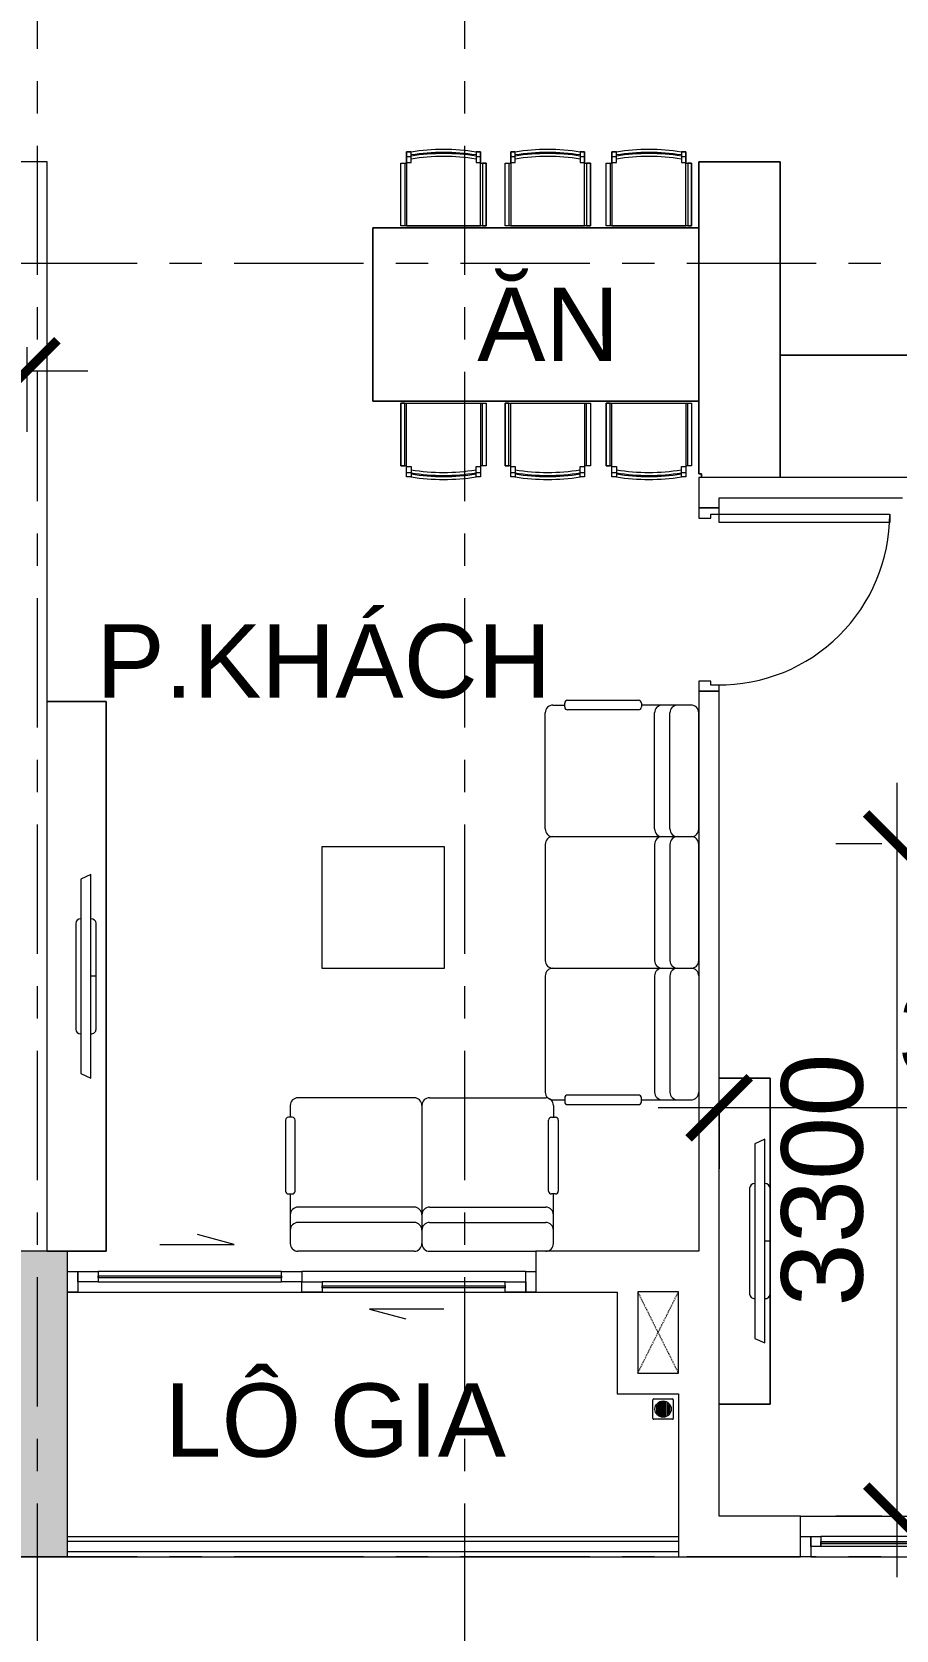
# Model space of a CAD drawing. Header units: millimetres. Extents: x -20144 to 126922, y -42414 to 48263.
# Drawn here: x 25926 to 30170, y -360 to 7487 of the extents above; entities that cross this region are included whole.
import ezdxf

# ---------------------------------------------------------------- set-up
doc = ezdxf.new("R2010")
doc.units = ezdxf.units.MM
doc.linetypes.add('Dash', pattern=[6.35, 3.175, -3.175])
doc.linetypes.add('Grid Line', pattern=[22.225, 12.7, -3.175, 3.175, -3.175])
for name, color, linetype, lineweight in [('A-DETL-GENF', 31, 'Continuous', 5), ('A-DETL-GENF-HDLN', 161, 'Dash', 5), ('CHU', 181, 'Continuous', 5), ('CUA', 31, 'Continuous', 9), ('DIM', 1, 'Continuous', 5), ('LC.HA', 8, 'Continuous', 9), ('NET CAT', 3, 'Continuous', 5), ('NET THAY 1', 41, 'Continuous', 5), ('NET-CAT', 3, 'Continuous', 15), ('NET-THAY', 2, 'Continuous', 9), ('THIET BI', 44, 'Continuous', 5), ('THIET-BI', 44, 'Continuous', 5), ('TRUC', 225, 'Continuous', 5)]:
    doc.layers.add(name, color=color, linetype=linetype, lineweight=lineweight)
doc.styles.add('Arial_2', font='arial.ttf', dxfattribs={"height": 360})
doc.styles.add('TA1', font='arial.ttf')
doc.dimstyles.new('D_200_KTx2', dxfattribs={"dimtxt": 400, "dimasz": 300, "dimexe": 300, "dimexo": 300, "dimgap": 160, "dimtad": 1, "dimdec": 0, "dimzin": 9, "dimtxsty": 'TA1', "dimblk": 'ARCHTICK', "dimcen": 1, "dimdle": 300, "dimclrd": 256, "dimclre": 256, "dimclrt": 7, "dimadec": 0, "dimazin": 0, "dimtfac": 1, "dimtdec": 0, "dimtix": 1, "dimtmove": 1, "dimatfit": 3, "dimldrblk": 'ARCHTICK', "dimfxl": 0, "dimtolj": 1, "dimtzin": 0, "dimlwd": -1, "dimlwe": -1, "dimarcsym": 0})

# ---------------------------------------------------------------- blocks, each defined once
blk = doc.blocks.new('CUA PHONG NGU - Type 1-1365721-MẶT BẰNG TẦNG 24')
at = {"layer": 'CUA'}
for p, q in [((-317.5, 890.3), (-277.5, 890.3)), ((-317.5, 52.3), (-317.5, 890.3)), ((-277.5, 890.3), (-277.5, 52.3)), ((-277.5, 52.3), (-317.5, 52.3))]:
    blk.add_line(p, q, dxfattribs=at)
at = {"layer": 'CUA', "lineweight": 5}
for p, q in [((-318.5, 52.3), (-348.5, 52.3)), ((-348.5, 52.3), (-348.5, -47.7)), ((-318.5, 11.3), (-318.5, 52.3)), ((-298.5, 11.3), (-318.5, 11.3)), ((-298.5, -47.7), (-298.5, 11.3)), ((521.5, 11.3), (501.5, 11.3)), ((501.5, 11.3), (501.5, -47.7)), ((551.5, 52.3), (521.5, 52.3)), ((521.5, 52.3), (521.5, 11.3)), ((551.5, -47.7), (551.5, 52.3)), ((-348.5, -47.7), (-298.5, -47.7)), ((501.5, -47.7), (551.5, -47.7))]:
    blk.add_line(p, q, dxfattribs=at)
blk.add_arc((-317.5, 52.3), 838, 359.5, 90, dxfattribs=at)
blk = doc.blocks.new('CUA LO GIA _LUA_1 - CUA LO GIA _LUA_ 2300-1425465-MẶT BẰNG TẦNG 24')
at = {"layer": 'CUA'}
for p, q in [((-332.4, 133.9), (-511.1, 181.8)), ((-697.4, 133.9), (-332.4, 133.9)), ((-1150, -100), (-1150, 0)), ((-1150, 0), (-1100, 0)), ((-1100, -50), (-1100, 0)), ((-1100, 0), (-1000, 0)), ((-1100, 0), (-1100, -100)), ((-1000, 0), (-1000, -50)), ((-100, 0), (-1000, 0)), ((-100, -50), (-100, 0)), ((-100, 0), (0, 0)), ((0, 0), (0, -50)), ((1100, 0), (0, 0)), ((1100, -100), (1100, 0)), ((1100, 0), (1150, 0)), ((1150, 0), (1150, -100)), ((-1000, -50), (-1100, -50)), ((-1000, -30), (-1000, -20)), ((-1000, -20), (-100, -20)), ((-100, -30), (-1000, -30)), ((-1000, -50), (-100, -50)), ((-100, -20), (-100, -30)), ((0, -50), (-100, -50)), ((0, -100), (0, -50)), ((0, -50), (100, -50)), ((100, -50), (100, -100)), ((1000, -50), (100, -50)), ((100, -80), (100, -70)), ((100, -70), (1000, -70)), ((1000, -100), (1000, -50)), ((1000, -50), (1100, -50)), ((1000, -70), (1000, -80)), ((1100, -50), (1100, -100)), ((-1100, -100), (-1150, -100)), ((-1100, -100), (0, -100)), ((100, -100), (0, -100)), ((1000, -80), (100, -80)), ((100, -100), (1000, -100)), ((1100, -100), (1000, -100)), ((1150, -100), (1100, -100)), ((332.4, -183.9), (511.1, -231.8)), ((697.4, -183.9), (332.4, -183.9))]:
    blk.add_line(p, q, dxfattribs=at)
blk = doc.blocks.new('X-PHONG NGU 2 - X-PHONG NGU 2_Recovery_-1759961-MẶT BẰNG TẦNG 24')
at = {"layer": 'CUA'}
for p, q in [((-1050, 100), (-1000, 100)), ((-1050, 0), (-1050, 100)), ((-1000, 100), (-1000, 0)), ((-450, 100), (-1000, 100)), ((-1000, 85), (-450, 85)), ((-1000, 75), (-1000, 85)), ((-450, 100), (-400, 100)), ((-450, 0), (-450, 100)), ((-450, 85), (-450, 75)), ((-400, 100), (-350, 100)), ((-400, 50), (-400, 100)), ((-400, 100), (-400, 0)), ((-350, 100), (250, 100)), ((-350, 85), (-350, 100)), ((-350, 100), (-350, 50)), ((-350, 85), (250, 85)), ((-350, 75), (-350, 85)), ((250, 85), (-350, 85)), ((250, 100), (250, 85)), ((250, 100), (300, 100)), ((250, 50), (250, 100)), ((250, 85), (250, 75)), ((300, 100), (300, 50)), ((1000, 100), (300, 100)), ((1000, 100), (1050, 100)), ((1000, 0), (1000, 100)), ((1050, 100), (1050, 0)), ((-1000, 0), (-1050, 0)), ((-450, 75), (-1000, 75)), ((-1000, 75), (-450, 75)), ((-1000, 0), (-1000, 75)), ((-450, 0), (-1000, 0)), ((-450, 75), (-450, 0)), ((-400, 0), (-450, 0)), ((-400, 50), (300, 50)), ((-400, 0), (-400, 50)), ((-350, 50), (-400, 50)), ((300, 0), (-400, 0)), ((250, 75), (-350, 75)), ((300, 50), (250, 50)), ((300, 50), (300, 0)), ((300, 50), (350, 50)), ((300, 0), (300, 50)), ((350, 0), (300, 0)), ((350, 50), (950, 50)), ((350, 35), (350, 50)), ((350, 50), (350, 0)), ((350, 35), (950, 35)), ((350, 25), (350, 35)), ((950, 35), (350, 35)), ((950, 25), (350, 25)), ((350, 0), (950, 0)), ((950, 50), (950, 35)), ((950, 50), (1000, 50)), ((950, 0), (950, 50)), ((950, 35), (950, 25)), ((1000, 0), (950, 0)), ((1000, 50), (1000, 0)), ((1050, 0), (1000, 0))]:
    blk.add_line(p, q, dxfattribs=at)
blk = doc.blocks.new('Railing - Railing-1435154-MẶT BẰNG TẦNG 24')
at = {"layer": 'NET THAY 1'}
for p, q in [((26100.4, 49.9, 0), (26100.4, 99.9, 0)), ((29100.5, 99.9), (26100.4, 99.9, 0)), ((29100.5, 99.9), (29100.5, 49.9)), ((29100.5, 49.9), (26100.4, 49.9, 0))]:
    blk.add_line(p, q, dxfattribs=at)
blk = doc.blocks.new('X-BAN AN 4 GHE - X-BAN AN 4 GHE 2-V24-MẶT BẰNG TẦNG 24')
at = {"layer": 'THIET BI'}
for p, q in [((165.2, 1222.7), (187, 1222.7)), ((165.2, 1168.5), (165.2, 1222.7)), ((165.2, 1222.7), (165.2, 860)), ((187, 1222.7), (165.2, 1222.7)), ((165.2, 1200.9), (187, 1200.9)), ((187, 1187.9), (187, 1222.7)), ((187, 1171.9), (187, 1187.9)), ((506.1, 1222.7), (527.9, 1222.7)), ((506.1, 1222.7), (506.1, 1187.9)), ((527.9, 1222.7), (506.1, 1222.7)), ((506.1, 1200.9), (527.9, 1200.9)), ((506.1, 1187.9), (506.1, 1171.9)), ((527.9, 1222.7), (527.9, 1168.5)), ((527.9, 860), (527.9, 1222.7)), ((676.8, 1222.7), (698.6, 1222.7)), ((676.8, 1168.5), (676.8, 1222.7)), ((676.8, 1222.7), (676.8, 860)), ((698.6, 1222.7), (676.8, 1222.7)), ((676.8, 1200.9), (698.6, 1200.9)), ((698.6, 1187.9), (698.6, 1222.7)), ((698.6, 1171.9), (698.6, 1187.9)), ((1017.7, 1222.7), (1039.5, 1222.7)), ((1017.7, 1222.7), (1017.7, 1187.9)), ((1039.5, 1222.7), (1017.7, 1222.7)), ((1017.7, 1200.9), (1039.5, 1200.9)), ((1017.7, 1187.9), (1017.7, 1171.9)), ((1039.5, 1222.7), (1039.5, 1168.5)), ((1039.5, 860), (1039.5, 1222.7)), ((1173.7, 1222.7), (1195.4, 1222.7)), ((1173.7, 1168.5), (1173.7, 1222.7)), ((1173.7, 1222.7), (1173.7, 860)), ((1195.4, 1222.7), (1173.7, 1222.7)), ((1173.7, 1200.9), (1195.4, 1200.9)), ((1195.4, 1187.9), (1195.4, 1222.7)), ((1195.4, 1171.9), (1195.4, 1187.9)), ((1514.6, 1222.7), (1536.3, 1222.7)), ((1514.6, 1222.7), (1514.6, 1187.9)), ((1536.3, 1222.7), (1514.6, 1222.7)), ((1514.6, 1200.9), (1536.3, 1200.9)), ((1514.6, 1187.9), (1514.6, 1171.9)), ((1536.3, 1222.7), (1536.3, 1168.5)), ((1536.3, 860), (1536.3, 1222.7)), ((136.9, 1168.5), (165.2, 1168.5)), ((136.9, 860), (136.9, 1168.5)), ((136.9, 1168.5), (155.8, 1168.5)), ((136.9, 860), (136.9, 1168.5)), ((155.8, 1168.5), (155.8, 860)), ((165.2, 1171.9), (187, 1171.9)), ((506.1, 1171.9), (527.9, 1171.9)), ((527.9, 1168.5), (556.2, 1168.5)), ((537.3, 1168.5), (537.3, 860)), ((556.2, 1168.5), (537.3, 1168.5)), ((556.2, 1168.5), (556.2, 860)), ((556.2, 860), (556.2, 1168.5)), ((648.5, 860), (648.5, 1168.5)), ((648.5, 1168.5), (676.8, 1168.5)), ((648.5, 1168.5), (667.4, 1168.5)), ((648.5, 860), (648.5, 1168.5)), ((667.4, 1168.5), (667.4, 860)), ((676.8, 1171.9), (698.6, 1171.9)), ((1017.7, 1171.9), (1039.5, 1171.9)), ((1039.5, 1168.5), (1067.8, 1168.5)), ((1048.9, 1168.5), (1048.9, 860)), ((1067.8, 1168.5), (1048.9, 1168.5)), ((1067.8, 1168.5), (1067.8, 860)), ((1067.8, 860), (1067.8, 1168.5)), ((1145.3, 860), (1145.3, 1168.5)), ((1145.3, 1168.5), (1173.7, 1168.5)), ((1145.3, 1168.5), (1164.2, 1168.5)), ((1145.3, 860), (1145.3, 1168.5)), ((1164.2, 1168.5), (1164.2, 860)), ((1173.7, 1171.9), (1195.4, 1171.9)), ((1514.6, 1171.9), (1536.3, 1171.9)), ((1536.3, 1168.5), (1564.7, 1168.5)), ((1545.8, 1168.5), (1545.8, 860)), ((1564.7, 1168.5), (1545.8, 1168.5)), ((1564.7, 1168.5), (1564.7, 860)), ((1564.7, 860), (1564.7, 1168.5)), ((0, 850), (1600, 850)), ((0, 0), (0, 850)), ((1600, 850), (0, 850)), ((0, 850), (0, 0)), ((556.2, 860), (136.9, 860)), ((155.8, 860), (136.9, 860)), ((165.2, 860), (527.9, 860)), ((537.3, 860), (556.2, 860)), ((1067.8, 860), (648.5, 860)), ((667.4, 860), (648.5, 860)), ((676.8, 860), (1039.5, 860)), ((1048.9, 860), (1067.8, 860)), ((1564.7, 860), (1145.3, 860)), ((1164.2, 860), (1145.3, 860)), ((1173.7, 860), (1536.3, 860)), ((1545.8, 860), (1564.7, 860)), ((1600, 850), (1600, 0)), ((1600, 0), (1600, 850)), ((1600, 0), (0, 0)), ((0, 0), (1600, 0)), ((136.9, -10), (556.2, -10)), ((136.9, -318.5), (136.9, -10)), ((155.8, -10), (136.9, -10)), ((136.9, -10), (136.9, -318.5)), ((155.8, -318.5), (155.8, -10)), ((165.2, -10), (527.9, -10)), ((165.2, -372.7), (165.2, -10)), ((527.9, -10), (527.9, -372.7)), ((537.3, -10), (556.2, -10)), ((537.3, -318.5), (537.3, -10)), ((556.2, -10), (556.2, -318.5)), ((556.2, -10), (556.2, -318.5)), ((648.5, -10), (1067.8, -10)), ((648.5, -318.5), (648.5, -10)), ((667.4, -10), (648.5, -10)), ((648.5, -10), (648.5, -318.5)), ((667.4, -318.5), (667.4, -10)), ((676.8, -10), (1039.5, -10)), ((676.8, -372.7), (676.8, -10)), ((1039.5, -10), (1039.5, -372.7)), ((1048.9, -10), (1067.8, -10)), ((1048.9, -318.5), (1048.9, -10)), ((1067.8, -10), (1067.8, -318.5)), ((1067.8, -10), (1067.8, -318.5)), ((1145.3, -10), (1564.7, -10)), ((1145.3, -318.5), (1145.3, -10)), ((1145.3, -10), (1145.3, -318.5)), ((1164.2, -10), (1145.3, -10)), ((1164.2, -318.5), (1164.2, -10)), ((1173.7, -10), (1536.3, -10)), ((1173.7, -372.7), (1173.7, -10)), ((1536.3, -10), (1536.3, -372.7)), ((1545.8, -10), (1564.7, -10)), ((1545.8, -318.5), (1545.8, -10)), ((1564.7, -10), (1564.7, -318.5)), ((1564.7, -10), (1564.7, -318.5)), ((165.2, -318.5), (136.9, -318.5)), ((136.9, -318.5), (155.8, -318.5)), ((165.2, -372.7), (165.2, -318.5)), ((165.2, -321.9), (187, -321.9)), ((165.2, -350.9), (187, -350.9)), ((187, -372.7), (165.2, -372.7)), ((187, -372.7), (165.2, -372.7)), ((187, -321.9), (187, -337.9)), ((187, -337.9), (187, -372.7)), ((506.1, -321.9), (527.9, -321.9)), ((506.1, -337.9), (506.1, -321.9)), ((506.1, -372.7), (506.1, -337.9)), ((506.1, -350.9), (527.9, -350.9)), ((527.9, -372.7), (506.1, -372.7)), ((527.9, -372.7), (506.1, -372.7)), ((527.9, -318.5), (527.9, -372.7)), ((556.2, -318.5), (527.9, -318.5)), ((556.2, -318.5), (537.3, -318.5)), ((676.8, -318.5), (648.5, -318.5)), ((648.5, -318.5), (667.4, -318.5)), ((676.8, -372.7), (676.8, -318.5)), ((676.8, -321.9), (698.6, -321.9)), ((676.8, -350.9), (698.6, -350.9)), ((698.6, -372.7), (676.8, -372.7)), ((698.6, -372.7), (676.8, -372.7)), ((698.6, -321.9), (698.6, -337.9)), ((698.6, -337.9), (698.6, -372.7)), ((1017.7, -321.9), (1039.5, -321.9)), ((1017.7, -337.9), (1017.7, -321.9)), ((1017.7, -372.7), (1017.7, -337.9)), ((1017.7, -350.9), (1039.5, -350.9)), ((1039.5, -372.7), (1017.7, -372.7)), ((1039.5, -372.7), (1017.7, -372.7)), ((1039.5, -318.5), (1039.5, -372.7)), ((1067.8, -318.5), (1039.5, -318.5)), ((1067.8, -318.5), (1048.9, -318.5)), ((1173.7, -318.5), (1145.3, -318.5)), ((1145.3, -318.5), (1164.2, -318.5)), ((1173.7, -372.7), (1173.7, -318.5)), ((1173.7, -321.9), (1195.4, -321.9)), ((1173.7, -350.9), (1195.4, -350.9)), ((1195.4, -372.7), (1173.7, -372.7)), ((1195.4, -372.7), (1173.7, -372.7)), ((1195.4, -321.9), (1195.4, -337.9)), ((1195.4, -337.9), (1195.4, -372.7)), ((1514.6, -321.9), (1536.3, -321.9)), ((1514.6, -337.9), (1514.6, -321.9)), ((1514.6, -372.7), (1514.6, -337.9)), ((1514.6, -350.9), (1536.3, -350.9)), ((1536.3, -372.7), (1514.6, -372.7)), ((1536.3, -372.7), (1514.6, -372.7)), ((1536.3, -318.5), (1536.3, -372.7)), ((1564.7, -318.5), (1536.3, -318.5)), ((1564.7, -318.5), (1545.8, -318.5))]:
    blk.add_line(p, q, dxfattribs=at)
for centre, radius, start, end in [((346.5, 221.9), 1013.4, 80.94073, 99.05927), ((346.5, 221.9), 1013.4, 80.94073, 99.05927), ((346.5, 221.9), 998.9, 80.80804, 99.19196), ((346.5, 201.8), 1013.4, 80.94073, 99.05927), ((346.5, 201.8), 998.9, 80.80804, 99.19196), ((858.1, 221.9), 1013.4, 80.94073, 99.05927), ((858.1, 221.9), 1013.4, 80.94073, 99.05927), ((858.1, 221.9), 998.9, 80.80804, 99.19196), ((858.1, 201.8), 1013.4, 80.94073, 99.05927), ((858.1, 201.8), 998.9, 80.80804, 99.19196), ((1355, 221.9), 1013.4, 80.94073, 99.05927), ((1355, 221.9), 1013.4, 80.94073, 99.05927), ((1355, 221.9), 998.9, 80.80804, 99.19196), ((1355, 201.8), 1013.4, 80.94073, 99.05927), ((1355, 201.8), 998.9, 80.80804, 99.19196), ((346.5, 648.2), 998.9, 260.80804, 279.19196), ((346.5, 648.2), 1013.4, 260.94073, 279.05927), ((346.5, 628.1), 998.9, 260.80804, 279.19196), ((346.5, 628.1), 1013.4, 260.94073, 279.05927), ((346.5, 628.1), 1013.4, 260.94073, 279.05927), ((858.1, 648.2), 998.9, 260.80804, 279.19196), ((858.1, 648.2), 1013.4, 260.94073, 279.05927), ((858.1, 628.1), 998.9, 260.80804, 279.19196), ((858.1, 628.1), 1013.4, 260.94073, 279.05927), ((858.1, 628.1), 1013.4, 260.94073, 279.05927), ((1355, 648.2), 998.9, 260.80804, 279.19196), ((1355, 648.2), 1013.4, 260.94073, 279.05927), ((1355, 628.1), 998.9, 260.80804, 279.19196), ((1355, 628.1), 1013.4, 260.94073, 279.05927), ((1355, 628.1), 1013.4, 260.94073, 279.05927)]:
    blk.add_arc(centre, radius, start, end, dxfattribs=at)
blk = doc.blocks.new('X-SOFA - X-SOFA-1425466-MẶT BẰNG TẦNG 24')
at = {"layer": 'THIET BI'}
for p, q in [((-716.2, 969.2), (-658.4, 969.2)), ((-658.4, 959.8), (-658.4, 978.7)), ((-644.3, 992.8), (-295.7, 992.8)), ((-295.7, 945.7), (-644.3, 945.7)), ((-281.5, 978.7), (-281.5, 959.8)), ((-103.7, 969.2), (-281.5, 969.2)), ((-37.7, 969.2), (-103.7, 969.2)), ((-753.8, 360.8), (-753.8, 931.5)), ((-216.7, 360.8), (-216.7, 931.5)), ((-141.3, 360.8), (-141.3, 931.5)), ((0, 360.8), (0, 931.5)), ((-716.2, 323.1), (-37.7, 323.1)), ((-1850, 275), (-1250, 275)), ((-1850, -325), (-1850, 275)), ((-1850, -325), (-1850, 275)), ((-1850, 275), (-1250, 275)), ((-1250, 275), (-1250, -325)), ((-1250, 275), (-1250, -325)), ((-753.8, 285.4), (-753.8, -285.4)), ((-216.7, 285.4), (-216.7, -285.4)), ((-141.3, 285.4), (-141.3, -285.4)), ((0, -285.4), (0, 285.4)), ((-1250, -325), (-1850, -325)), ((-1250, -325), (-1850, -325)), ((-753.8, -360.8), (-753.8, -931.5)), ((-716.2, -323.1), (-103.7, -323.1)), ((-216.7, -360.8), (-216.7, -931.5)), ((-141.3, -360.8), (-141.3, -931.5)), ((-103.7, -323.1), (-37.7, -323.1)), ((0, -360.8), (0, -931.5)), ((-716.2, -969.2), (-658.4, -969.2)), ((-658.4, -959.8), (-658.4, -978.7)), ((-295.7, -945.7), (-644.3, -945.7)), ((-644.3, -992.8), (-295.7, -992.8)), ((-281.5, -978.7), (-281.5, -959.8)), ((-281.5, -969.2), (-103.7, -969.2)), ((-103.7, -969.2), (-37.7, -969.2))]:
    blk.add_line(p, q, dxfattribs=at)
for centre, radius, start, end in [((-716.2, 931.5), 37.7, 90, 180), ((-644.3, 978.7), 14.1, 90, 180), ((-644.3, 959.8), 14.1, 180, 270), ((-295.7, 978.7), 14.1, 0, 90), ((-295.7, 959.8), 14.1, 270, 0), ((-179, 931.5), 37.7, 90, 180), ((-103.7, 931.5), 37.7, 90, 180), ((-37.7, 931.5), 37.7, 0, 90), ((-716.2, 360.8), 37.7, 180, 270), ((-716.2, 285.4), 37.7, 90, 180), ((-179, 360.8), 37.7, 180, 270), ((-179, 285.4), 37.7, 90, 180), ((-103.7, 360.8), 37.7, 180, 270), ((-103.7, 285.4), 37.7, 90, 180), ((-37.7, 360.8), 37.7, 270, 0), ((-37.7, 285.4), 37.7, 360, 90), ((-716.2, -285.4), 37.7, 180, 270), ((-179, -285.4), 37.7, 180, 270), ((-103.7, -285.4), 37.7, 180, 270), ((-37.7, -285.4), 37.7, 270, 0), ((-716.2, -360.8), 37.7, 90, 180), ((-179, -360.8), 37.7, 90, 180), ((-103.7, -360.8), 37.7, 90, 180), ((-37.7, -360.8), 37.7, 360, 90), ((-716.2, -931.5), 37.7, 180, 270), ((-179, -931.5), 37.7, 180, 270), ((-103.7, -931.5), 37.7, 180, 270), ((-37.7, -931.5), 37.7, 270, 0), ((-644.3, -959.8), 14.1, 90, 180), ((-644.3, -978.7), 14.1, 180, 270), ((-295.7, -959.8), 14.1, 0, 90), ((-295.7, -978.7), 14.1, 270, 0)]:
    blk.add_arc(centre, radius, start, end, dxfattribs=at)
blk = doc.blocks.new('X-SOFA - X-SOFA-1425467-MẶT BẰNG TẦNG 24')
at = {"layer": 'THIET BI'}
for p, q in [((-716.2, 646.2), (-658.4, 646.2)), ((-658.4, 636.7), (-658.4, 655.6)), ((-644.3, 669.7), (-295.7, 669.7)), ((-281.5, 655.6), (-281.5, 636.7)), ((-103.7, 646.2), (-281.5, 646.2)), ((-37.7, 646.2), (-103.7, 646.2)), ((-753.8, 37.7), (-753.8, 608.5)), ((-295.7, 622.6), (-644.3, 622.6)), ((-216.7, 37.7), (-216.7, 608.5)), ((-141.3, 37.7), (-141.3, 608.5)), ((0, 37.7), (0, 559.8)), ((-716.2, 0), (-103.7, 0)), ((-103.7, 0), (-37.7, 0)), ((-753.8, -37.7), (-753.8, -608.5)), ((-216.7, -37.7), (-216.7, -608.5)), ((-141.3, -37.7), (-141.3, -608.5)), ((0, -37.7), (0, -608.5)), ((-295.7, -622.6), (-644.3, -622.6)), ((-716.2, -646.2), (-658.4, -646.2)), ((-658.4, -636.7), (-658.4, -655.6)), ((-644.3, -669.7), (-295.7, -669.7)), ((-281.5, -655.6), (-281.5, -636.7)), ((-281.5, -646.2), (-103.7, -646.2)), ((-103.7, -646.2), (-37.7, -646.2))]:
    blk.add_line(p, q, dxfattribs=at)
for centre, radius, start, end in [((-716.2, 608.5), 37.7, 90, 180), ((-644.3, 655.6), 14.1, 90, 180), ((-644.3, 636.7), 14.1, 180, 270), ((-295.7, 655.6), 14.1, 0, 90), ((-295.7, 636.7), 14.1, 270, 0), ((-179, 608.5), 37.7, 90, 180), ((-103.7, 608.5), 37.7, 90, 180), ((-37.7, 608.5), 37.7, 360, 90), ((-716.2, 37.7), 37.7, 180, 270), ((-179, 37.7), 37.7, 180, 270), ((-103.7, 37.7), 37.7, 180, 270), ((-37.7, 37.7), 37.7, 270, 0), ((-716.2, -37.7), 37.7, 90, 180), ((-179, -37.7), 37.7, 90, 180), ((-103.7, -37.7), 37.7, 90, 180), ((-37.7, -37.7), 37.7, 360, 90), ((-716.2, -608.5), 37.7, 180, 270), ((-644.3, -636.7), 14.1, 90, 180), ((-295.7, -636.7), 14.1, 0, 90), ((-179, -608.5), 37.7, 180, 270), ((-103.7, -608.5), 37.7, 180, 270), ((-37.7, -608.5), 37.7, 270, 0), ((-644.3, -655.6), 14.1, 180, 270), ((-295.7, -655.6), 14.1, 270, 0)]:
    blk.add_arc(centre, radius, start, end, dxfattribs=at)
blk = doc.blocks.new('X-TV - X-TV-V28-MẶT BẰNG TẦNG 24')
at = {"layer": 'THIET BI'}
for p, q in [((0, -250), (0, -0.1)), ((0, -0.1), (0, -250)), ((1600, -0.1), (1600, -250)), ((1600, -250), (1600, -0.1)), ((1060, -150), (540, -150)), ((322.5, -175), (300, -225)), ((300, -225), (1300, -225)), ((1277.5, -175), (322.5, -175)), ((800, -250), (800, -225)), ((1300, -225), (1277.5, -175)), ((1600, -250), (0, -250)), ((0, -250), (1600, -250)), ((540, -250), (1060, -250))]:
    blk.add_line(p, q, dxfattribs=at)
for centre, start_param, end_param in [((540, -175), 0, 1.570796), ((1060, -175), 4.712389, 6.283185), ((540, -225), 1.570796, 3.141593), ((1060, -225), 3.141593, 4.712389)]:
    blk.add_ellipse(centre, major_axis=(0, 25), ratio=0.9, start_param=start_param, end_param=end_param, dxfattribs=at)
blk = doc.blocks.new('X-TV - X-TV-1732816-MẶT BẰNG TẦNG 24')
at = {"layer": 'THIET BI'}
for p, q in [((0, -300), (0, -10)), ((0, -10), (0, -300)), ((2699.9, -10), (2699.9, -300)), ((2699.9, -300), (2699.9, -10)), ((1610, -150), (1090, -150)), ((872.5, -175), (850, -225)), ((850, -225), (1850, -225)), ((1827.5, -175), (872.5, -175)), ((1350, -250), (1350, -225)), ((1850, -225), (1827.5, -175)), ((2699.9, -300), (0, -300)), ((0, -300), (2699.9, -300)), ((1090, -250), (1610, -250))]:
    blk.add_line(p, q, dxfattribs=at)
for centre, start_param, end_param in [((1090, -175), 0, 1.570796), ((1610, -175), 4.712389, 6.283185), ((1090, -225), 1.570796, 3.141593), ((1610, -225), 3.141593, 4.712389)]:
    blk.add_ellipse(centre, major_axis=(0, 25), ratio=0.9, start_param=start_param, end_param=end_param, dxfattribs=at)
blk = doc.blocks.new('X-BEP1 - X-BEP-V29-MẶT BẰNG TẦNG 24')
at = {"layer": 'THIET BI'}
for p, q in [((0, 600), (2700, 600)), ((0, 0.1), (0, 600)), ((0, 600), (0, 0.1)), ((2700, 600), (0, 600)), ((2700, 600), (2700, 0.1)), ((2700, 0.1), (2700, 600)), ((775.5, 475.7), (775.5, 117.4)), ((1324.5, 475.7), (775.5, 475.7)), ((1324.5, 117.4), (1324.5, 475.7)), ((842.7, 386.6), (826.1, 403.1)), ((892.3, 407.1), (892.3, 430.5)), ((941.9, 386.6), (958.5, 403.1)), ((1158.1, 386.6), (1141.5, 403.1)), ((1207.7, 407.1), (1207.7, 430.5)), ((1257.3, 386.6), (1273.9, 403.1)), ((822.1, 336.9), (798.7, 336.9)), ((878.1, 341), (855.6, 341)), ((878.1, 332.9), (855.6, 332.9)), ((906.4, 341), (928.9, 341)), ((906.4, 332.9), (928.9, 332.9)), ((962.5, 336.9), (985.9, 336.9)), ((1137.5, 336.9), (1114.1, 336.9)), ((1193.6, 341), (1171.1, 341)), ((1193.6, 332.9), (1171.1, 332.9)), ((1221.9, 341), (1244.4, 341)), ((1221.9, 332.9), (1244.4, 332.9)), ((1277.9, 336.9), (1301.3, 336.9)), ((842.7, 287.3), (826.1, 270.7)), ((892.3, 266.8), (892.3, 243.3)), ((941.9, 287.3), (958.5, 270.7)), ((1158.1, 287.3), (1141.5, 270.7)), ((1207.7, 266.8), (1207.7, 243.3)), ((1257.3, 287.3), (1273.9, 270.7)), ((1324.5, 162.4), (775.5, 162.4)), ((775.5, 117.4), (1324.5, 117.4))]:
    blk.add_line(p, q, dxfattribs=at)
for centre, radius in [((892.3, 336.9), 90), ((892.3, 336.9), 85.5), ((1207.7, 336.9), 90), ((1207.7, 336.9), 85.5), ((892.3, 336.9), 36.9), ((892.3, 336.9), 14.7), ((892.3, 336.9), 8.24), ((1207.7, 336.9), 36.9), ((1207.7, 336.9), 14.7), ((1207.7, 336.9), 8.24)]:
    blk.add_circle(centre, radius, dxfattribs=at)
blk = doc.blocks.new('X-BAR - X-BAR-V31-MẶT BẰNG TẦNG 24')
at = {"layer": 'THIET BI'}
for p, q in [((-400, 1550), (0, 1550)), ((-400, 17.3), (-400, 1550)), ((0, 1550), (-400, 1550)), ((-400, 1550), (-400, 17.3)), ((0, 1550), (0, 0.1)), ((0, 0.1), (0, 1550)), ((-387.3, 17.3), (-400, 17.3)), ((-400, 17.3), (-387.3, 17.3)), ((-387.3, 0.1), (-387.3, 17.3)), ((-387.3, 17.3), (-387.3, 0.1))]:
    blk.add_line(p, q, dxfattribs=at)
blk = doc.blocks.new('Family1 - Family1 2-1425483-MẶT BẰNG TẦNG 24')
at = {"layer": 'A-DETL-GENF'}
for p, q in [((200, 400), (0, 400)), ((0, 400), (0, 0)), ((200, 0), (200, 400)), ((0, 0), (200, 0))]:
    blk.add_line(p, q, dxfattribs=at)
at = {"layer": 'A-DETL-GENF-HDLN'}
for p, q in [((0, 400), (200, 0.8)), ((0, 0), (200, 399.2))]:
    blk.add_line(p, q, dxfattribs=at)
blk = doc.blocks.new('_ARCHTICK')
at = {"color": 0, "linetype": 'ByBlock', "const_width": 0.15}
blk.add_lwpolyline([(-0.5, -0.5), (0.5, 0.5)], dxfattribs=at)
blk = doc.blocks.new('*D186')
at = {"layer": 'Defpoints', "color": 0, "transparency": 16777216}
for p in [(24700.5, -0.1), (25950.5, -0.1), (25950.5, -2000.1)]:
    blk.add_point(p, dxfattribs=at)
at = {"layer": 'DIM', "transparency": 16777216}
for p, q in [((24700.5, -300.1), (24700.5, -2300.1)), ((25950.5, -300.1), (25950.5, -2300.1)), ((24700.5, -2000.1), (24400.5, -2000.1)), ((24700.5, -2000.1), (25950.5, -2000.1)), ((25950.5, -2000.1), (26250.5, -2000.1))]:
    blk.add_line(p, q, dxfattribs=at)
at = {"layer": 'DIM', "transparency": 16777216, "xscale": 300, "yscale": 300, "zscale": 300}
blk.add_blockref('_ARCHTICK', (24700.5, -2000.1), dxfattribs=at)
at = {"layer": 'DIM', "transparency": 16777216, "xscale": 300, "yscale": 300, "zscale": 300, "rotation": 180}
blk.add_blockref('_ARCHTICK', (25950.5, -2000.1), dxfattribs=at)
at = {"layer": 'DIM', "color": 7, "transparency": 16777216, "insert": (25325.5, -1635.8), "char_height": 400, "attachment_point": 5, "style": 'TA1'}
blk.add_mtext('\\A1;1250', dxfattribs=at)
blk = doc.blocks.new('*D187')
at = {"layer": 'Defpoints', "color": 0, "transparency": 16777216}
for p in [(25950.5, -0.1), (28050.5, -0.1), (28050.5, -2000.1)]:
    blk.add_point(p, dxfattribs=at)
at = {"layer": 'DIM', "transparency": 16777216}
for p, q in [((25950.5, -300.1), (25950.5, -2300.1)), ((28050.5, -300.1), (28050.5, -2300.1)), ((25650.5, -2000.1), (28350.5, -2000.1))]:
    blk.add_line(p, q, dxfattribs=at)
at = {"layer": 'DIM', "transparency": 16777216, "xscale": 300, "yscale": 300, "zscale": 300, "rotation": 180}
blk.add_blockref('_ARCHTICK', (25950.5, -2000.1), dxfattribs=at)
at = {"layer": 'DIM', "transparency": 16777216, "xscale": 300, "yscale": 300, "zscale": 300}
blk.add_blockref('_ARCHTICK', (28050.5, -2000.1), dxfattribs=at)
at = {"layer": 'DIM', "color": 7, "transparency": 16777216, "insert": (27000.5, -1635.8), "char_height": 400, "attachment_point": 5, "style": 'TA1'}
blk.add_mtext('\\A1;2100', dxfattribs=at)
blk = doc.blocks.new('*D188')
at = {"layer": 'Defpoints', "color": 0, "transparency": 16777216}
for p in [(28050.5, -0.1), (32400.5, -0.1), (32400.5, -2000.1)]:
    blk.add_point(p, dxfattribs=at)
at = {"layer": 'DIM', "transparency": 16777216}
for p, q in [((28050.5, -300.1), (28050.5, -2300.1)), ((32400.5, -300.1), (32400.5, -2300.1)), ((27750.5, -2000.1), (32700.5, -2000.1))]:
    blk.add_line(p, q, dxfattribs=at)
at = {"layer": 'DIM', "transparency": 16777216, "xscale": 300, "yscale": 300, "zscale": 300, "rotation": 180}
blk.add_blockref('_ARCHTICK', (28050.5, -2000.1), dxfattribs=at)
at = {"layer": 'DIM', "transparency": 16777216, "xscale": 300, "yscale": 300, "zscale": 300}
blk.add_blockref('_ARCHTICK', (32400.5, -2000.1), dxfattribs=at)
at = {"layer": 'DIM', "color": 7, "transparency": 16777216, "insert": (30225.5, -1635.7), "char_height": 400, "attachment_point": 5, "style": 'TA1'}
blk.add_mtext('\\A1;4350', dxfattribs=at)
blk = doc.blocks.new('A$C043A1407')
at = {"layer": 'LC.HA'}
h = blk.add_hatch(color=256, dxfattribs=at)
h.dxf.hatch_style = 1
h.paths.add_polyline_path([(3350.2, -15050.1), (3050.2, -15050.1), (3050.2, -16550.1), (3350.2, -16550.1)])
at = {"ltscale": 1000}
blk.add_lwpolyline([(3350.2, -15050.1), (3050.2, -15050.1), (3050.2, -16550.1), (3350.2, -16550.1)], close=True, dxfattribs=at)
blk = doc.blocks.new('X-PHEU - X-PHEU-1231512-MẶT BẰNG TẦNG 23')
at = {"layer": 'THIET-BI'}
for p, q in [((25, 29), (25, 121)), ((29, 125), (121, 125)), ((42.5, 90.5), (42.5, 59.5)), ((47.5, 51.8), (47.5, 98.2)), ((52.5, 103.1), (52.5, 46.9)), ((57.5, 43.5), (57.5, 106.5)), ((62.5, 108.8), (62.5, 41.2)), ((67.5, 39.8), (67.5, 110.2)), ((72.5, 110.9), (72.5, 78.1)), ((77.5, 78.1), (77.5, 110.9)), ((82.5, 110.2), (82.5, 39.8)), ((87.5, 41.2), (87.5, 108.8)), ((92.5, 106.5), (92.5, 43.5)), ((97.5, 46.9), (97.5, 103.1)), ((102.5, 98.2), (102.5, 51.8)), ((107.5, 59.5), (107.5, 90.5)), ((125, 121), (125, 29)), ((121, 25), (29, 25)), ((72.5, 71.9), (72.5, 39.1)), ((77.5, 39.1), (77.5, 71.9))]:
    blk.add_line(p, q, dxfattribs=at)
blk.add_circle((75, 75), 40, dxfattribs=at)
for centre, radius, start, end in [((29, 121), 4, 90, 180), ((75, 75), 36, 139.80824, 154.52563), ((75, 75), 36, 119.0853, 128.68219), ((75, 75), 36, 102.0247, 110.31751), ((75, 75), 36, 90, 93.98208), ((75, 75), 36, 86.01792, 90), ((75, 75), 36, 69.68249, 77.9753), ((75, 75), 36, 51.31781, 60.9147), ((75, 75), 36, 25.47437, 40.19176), ((121, 121), 4, 0, 90), ((29, 29), 4, 180, 270), ((75, 75), 36, 205.47437, 220.19176), ((75, 75), 36, 231.31781, 240.9147), ((75, 75), 36, 249.68249, 257.9753), ((75, 75), 4, 128.68219, 231.31781), ((75, 75), 36, 266.01792, 270), ((75, 75), 36, 270, 273.98208), ((75, 75), 4, 308.68219, 51.31781), ((75, 75), 36, 282.0247, 290.31751), ((75, 75), 36, 299.0853, 308.68219), ((75, 75), 36, 319.80824, 334.52563), ((121, 29), 4, 270, 360)]:
    blk.add_arc(centre, radius, start, end, dxfattribs=at)
blk = doc.blocks.new('*D268')
at = {"layer": 'Defpoints', "color": 0, "transparency": 16777216}
for p in [(29300.5, 2490.6), (32300.5, 2372), (29300.5, 2204.4)]:
    blk.add_point(p, dxfattribs=at)
at = {"layer": 'DIM', "transparency": 16777216}
for p, q in [((32600.5, 2204.4), (29000.5, 2204.4)), ((29300.5, 2190.6), (29300.5, 1904.4)), ((32300.5, 2072), (32300.5, 1904.4))]:
    blk.add_line(p, q, dxfattribs=at)
at = {"layer": 'DIM', "transparency": 16777216, "xscale": 300, "yscale": 300, "zscale": 300, "rotation": 180}
blk.add_blockref('_ARCHTICK', (29300.5, 2204.4), dxfattribs=at)
at = {"layer": 'DIM', "transparency": 16777216, "xscale": 300, "yscale": 300, "zscale": 300}
blk.add_blockref('_ARCHTICK', (32300.5, 2204.4), dxfattribs=at)
at = {"layer": 'DIM', "color": 7, "transparency": 16777216, "insert": (30800.5, 2568.7), "char_height": 400, "attachment_point": 5, "style": 'TA1'}
blk.add_mtext('\\A1;3000', dxfattribs=at)
blk = doc.blocks.new('*D269')
at = {"layer": 'Defpoints', "color": 0, "transparency": 16777216}
for p in [(30398.9, 3500), (30173, 200), (30398.9, 200)]:
    blk.add_point(p, dxfattribs=at)
at = {"layer": 'DIM', "transparency": 16777216}
for p, q in [((30173, 3800), (30173, -100)), ((30098.9, 3500), (29873, 3500)), ((30098.9, 200), (29873, 200))]:
    blk.add_line(p, q, dxfattribs=at)
at = {"layer": 'DIM', "transparency": 16777216, "xscale": 300, "yscale": 300, "zscale": 300}
for p, rotation in [((30173, 3500), 90), ((30173, 200), 270)]:
    blk.add_blockref('_ARCHTICK', p, dxfattribs=dict(at, rotation=rotation))
at = {"layer": 'DIM', "color": 7, "transparency": 16777216, "insert": (29808.6, 1850), "char_height": 400, "attachment_point": 5, "rotation": 90, "style": 'TA1'}
blk.add_mtext('\\A1;3300', dxfattribs=at)
blk = doc.blocks.new('*D271')
at = {"layer": 'Defpoints', "color": 0, "transparency": 16777216}
for p in [(22550.5, 6240), (25900.5, 6240), (25900.5, 5823.7)]:
    blk.add_point(p, dxfattribs=at)
at = {"layer": 'DIM', "transparency": 16777216}
for p, q in [((22550.5, 5940), (22550.5, 5523.7)), ((25900.5, 5940), (25900.5, 5523.7)), ((22250.5, 5823.7), (26200.5, 5823.7))]:
    blk.add_line(p, q, dxfattribs=at)
at = {"layer": 'DIM', "transparency": 16777216, "xscale": 300, "yscale": 300, "zscale": 300, "rotation": 180}
blk.add_blockref('_ARCHTICK', (22550.5, 5823.7), dxfattribs=at)
at = {"layer": 'DIM', "transparency": 16777216, "xscale": 300, "yscale": 300, "zscale": 300}
blk.add_blockref('_ARCHTICK', (25900.5, 5823.7), dxfattribs=at)
at = {"layer": 'DIM', "color": 7, "transparency": 16777216, "insert": (24225.5, 6188.1), "char_height": 400, "attachment_point": 5, "style": 'TA1'}
blk.add_mtext('\\A1;3350', dxfattribs=at)

msp = doc.modelspace()

# ---------------------------------------------------------------- linework, layer by layer
at = {"layer": 'NET-CAT'}
for p, q in [((26000.5, 6850), (23550.5, 6850)), ((26000.5, 3300), (26000.5, 6850)), ((29200.5, 5300), (29200.5, 5150)), ((32300.5, 5300), (29200.5, 5300)), ((29300.5, 5150), (29300.5, 5200)), ((29300.5, 5200), (30200.5, 5200)), ((29200.5, 5150), (29300.5, 5150)), ((29300.5, 4250), (29200.5, 4250)), ((29200.5, 4250), (29200.5, 1500)), ((29300.5, 1500), (29300.5, 4250)), ((26000.5, 1499.9), (26000.5, 3300)), ((29200.5, 1500), (28400.5, 1500)), ((28400.5, 1500), (28400.5, 1300)), ((29300.5, 200), (29300.5, 1500)), ((28400.5, 1300), (28800.5, 1300)), ((28800.5, 1300), (28800.5, 800)), ((29100.5, 900), (28900.5, 900)), ((28800.5, 800), (29100.5, 800)), ((29100.5, 800), (29100.5, 0)), ((29700.5, 200), (29300.5, 200)), ((29700.5, 100), (29700.5, 200)), ((29100.5, 0), (29700.5, 0))]:
    msp.add_line(p, q, dxfattribs=at)
at = {"layer": 'NET-THAY'}
for p, q in [((26100.5, 1299.9), (28400.5, 1299.9)), ((29700.5, 200), (31800.5, 200))]:
    msp.add_line(p, q, dxfattribs=at)
at = {"layer": 'NET-THAY', "elevation": 0}
for points in [[(26100.5, 100), (29100.5, 100)], [(26100.5, 0), (29100.5, 0)]]:
    msp.add_lwpolyline(points, dxfattribs=at)
at = {"layer": 'TRUC', "linetype": 'Grid Line', "ltscale": 50}
for p, q in [((25950.5, 43599.9), (25950.5, -4500.1)), ((28050.5, 43599.9), (28050.5, -7167.6)), ((42000.5, 6349.9), (-12092.4, 6349.9)), ((42000.5, -0.1), (-12092.4, -0.1))]:
    msp.add_line(p, q, dxfattribs=at)

# ---------------------------------------------------------------- block references
at = {"layer": 'A-DETL-GENF'}
msp.add_blockref('Family1 - Family1 2-1425483-MẶT BẰNG TẦNG 24', (28900.5, 900.8), dxfattribs=at)
at = {"layer": 'CUA'}
for name, p, rotation in [('CUA PHONG NGU - Type 1-1365721-MẶT BẰNG TẦNG 24', (29248.3, 4801.4), 269.9999999999965), ('X-PHONG NGU 2 - X-PHONG NGU 2_Recovery_-1759961-MẶT BẰNG TẦNG 24', (30750.5, 100), 180)]:
    msp.add_blockref(name, p, dxfattribs=dict(at, rotation=rotation))
msp.add_blockref('CUA LO GIA _LUA_1 - CUA LO GIA _LUA_ 2300-1425465-MẶT BẰNG TẦNG 24', (27250.5, 1400), dxfattribs=at)
at = {"layer": 'NET CAT'}
msp.add_blockref('A$C043A1407', (22750.3, 16550), dxfattribs=at)
at = {"layer": 'NET THAY 1'}
msp.add_blockref('Railing - Railing-1435154-MẶT BẰNG TẦNG 24', (0.1, -25), dxfattribs=at)
at = {"layer": 'THIET BI'}
for name, p in [('X-BAN AN 4 GHE - X-BAN AN 4 GHE 2-V24-MẶT BẰNG TẦNG 24', (27600.5, 5674.9)), ('X-BAR - X-BAR-V31-MẶT BẰNG TẦNG 24', (29600.5, 5299.9)), ('X-BEP1 - X-BEP-V29-MẶT BẰNG TẦNG 24', (29600.5, 5299.9)), ('X-SOFA - X-SOFA-1425466-MẶT BẰNG TẦNG 24', (29200.5, 3212.7))]:
    msp.add_blockref(name, p, dxfattribs=at)
for name, p, rotation in [('X-TV - X-TV-1732816-MẶT BẰNG TẦNG 24', (25990.5, 1500), 90.00000000000065), ('X-TV - X-TV-V28-MẶT BẰNG TẦNG 24', (29300.5, 749.7), 90.00000000000065), ('X-SOFA - X-SOFA-1425467-MẶT BẰNG TẦNG 24', (27840.7, 1500), 270.0000000000005)]:
    msp.add_blockref(name, p, dxfattribs=dict(at, rotation=rotation))
at = {"layer": 'THIET-BI', "rotation": 180}
msp.add_blockref('X-PHEU - X-PHEU-1231512-MẶT BẰNG TẦNG 23', (29100.5, 800), dxfattribs=at)

# ---------------------------------------------------------------- texts
at = {"layer": 'CHU', "color": 7, "char_height": 360, "attachment_point": 3, "line_spacing_factor": 0.936439, "style": 'Arial_2'}
for s, insert, width in [('\\pt2540.0016,5079.9996,7620.0012,10159.9992,12700.0008,15239.9988,17780.0004,20319.9984,22860,25400.0016,27939.9996,30480.0012,33019.9992,35560.0008,38099.9988,40640.0004,43179.9984,45720,48260.0016,50799.9996,53340.0012,55879.9992,58420.0008,60959.9988,63500.0004,66039.9984,68580,71120.0016,73659.9996,76200.0012,78739.9992,81280.0008;ĂN', (28811, 6231.1), 694.88), ('\\pt2540.0016,5079.9996,7620.0012,10159.9992,12700.0008,15239.9988,17780.0004,20319.9984,22860,25400.0016,27939.9996,30480.0012,33019.9992,35560.0008,38099.9988,40640.0004,43179.9984,45720,48260.0016,50799.9996,53340.0012,55879.9992,58420.0008,60959.9988,63500.0004,66039.9984,68580,71120.0016,73659.9996,76200.0012,78739.9992,81280.0008;P.KHÁCH', (28477.3, 4579), 2217.96), ('\\pt2540.0016,5079.9996,7620.0012,10159.9992,12700.0008,15239.9988,17780.0004,20319.9984,22860,25400.0016,27939.9996,30480.0012,33019.9992,35560.0008,38099.9988,40640.0004,43179.9984,45720,48260.0016,50799.9996,53340.0012,55879.9992,58420.0008,60959.9988,63500.0004,66039.9984,68580,71120.0016,73659.9996,76200.0012,78739.9992,81280.0008;LÔ GIA', (28253.9, 850.9), 2192.141)]:
    msp.add_mtext(s, dxfattribs=dict(at, insert=insert, width=width))

# ---------------------------------------------------------------- dimensions: what is measured, and where the dimension line sits
at = {"layer": 'DIM'}
for base, p1, p2, picture, middle in [((25900.5, 5823.7), (22550.5, 6240), (25900.5, 6240), '*D271', (24225.5, 6188.1)), ((29300.5, 2204.4), (32300.5, 2372), (29300.5, 2490.6), '*D268', (30800.5, 2568.7)), ((25950.5, -2000.1), (24700.5, -0.1), (25950.5, -0.1), '*D186', (25325.5, -1635.8)), ((28050.5, -2000.1), (25950.5, -0.1), (28050.5, -0.1), '*D187', (27000.5, -1635.8)), ((32400.5, -2000.1), (28050.5, -0.1), (32400.5, -0.1), '*D188', (30225.5, -1635.7))]:
    dim = msp.add_linear_dim(base=base, p1=p1, p2=p2, dimstyle='D_200_KTx2', dxfattribs=at)
    dim.commit()
    dim.dimension.update_dxf_attribs({"geometry": picture, "text_midpoint": middle})
dim = msp.add_linear_dim(base=(30173, 200), p1=(30398.9, 3500), p2=(30398.9, 200), angle=90, dimstyle='D_200_KTx2', dxfattribs=at)
dim.commit()
dim.dimension.update_dxf_attribs({"geometry": '*D269', "text_midpoint": (29808.6, 1850)})

doc.saveas('drawing.dxf')
